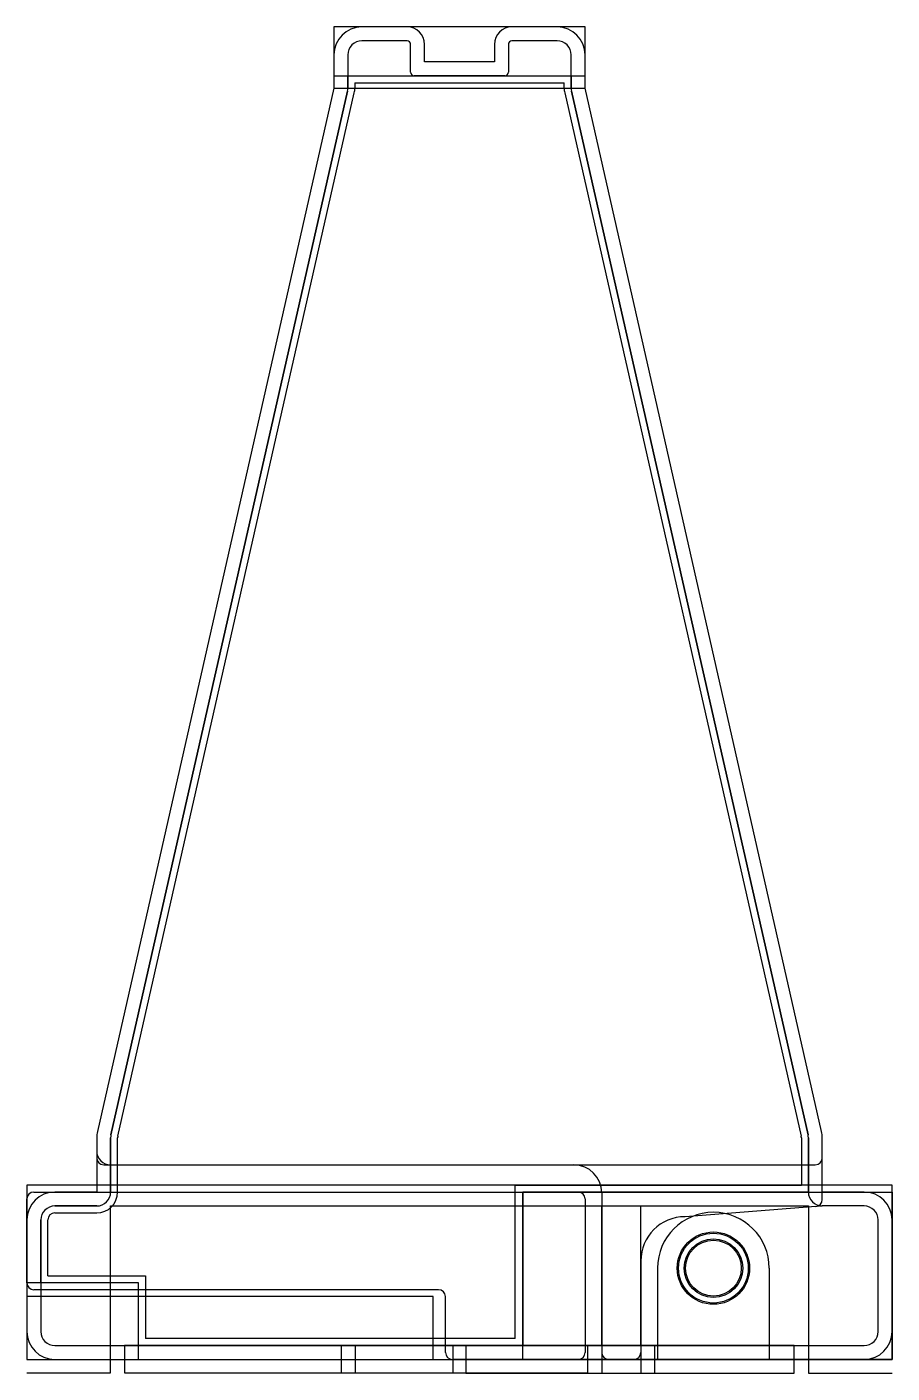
# Model space of a CAD drawing. Header units: millimetres. Extents: x 0 to 6.2, y -0.1 to 9.55.
import ezdxf

# ---------------------------------------------------------------- set-up
doc = ezdxf.new("R2010")
doc.units = ezdxf.units.MM
for name, color, linetype in [('CARBON', 5, 'Continuous'), ('CF_SHIELD_A', 161, 'Continuous'), ('CF_SHIELD_B', 161, 'Continuous'), ('COPPER_A', 6, 'Continuous'), ('COPPER_B', 211, 'Continuous'), ('COPPER_MID', 230, 'Continuous'), ('glue_pvdf_nonCond', 112, 'Continuous'), ('pvdf_cut', 100, 'Continuous'), ('pvdf_raster', 112, 'Continuous'), ('PZT', 130, 'Continuous'), ('PZT_A', 100, 'Continuous'), ('PZT_RASTER', 116, 'Continuous')]:
    doc.layers.add(name, color=color, linetype=linetype)

msp = doc.modelspace()

# ---------------------------------------------------------------- linework, layer by layer
at = {"layer": 'CARBON'}
for radius in [0.2592, 0.2099]:
    msp.add_circle((4.9196, 0.6544), radius, dxfattribs=at)
at = {"layer": 'CF_SHIELD_A'}
for p, q in [((0.6, -0.0967), (0.6, 1.1)), ((0.6, 1.1), (4.1194, 1.1)), ((4.1194, 0.1), (4.1194, 1.1)), ((4.3996, 0.1), (4.3996, 1.1)), ((4.3996, 1.1), (5.6, 1.1)), ((5.6, 1.1), (5.6, -0.0977)), ((2.2541, 0.1), (0.6992, 0.1)), ((0.6992, 0.1), (0.6992, -0.0967)), ((2.2541, -0.0967), (2.2541, 0.1)), ((2.3541, -0.0967), (2.3541, 0.1)), ((4.0194, 0.1), (2.3541, 0.1)), ((4.0194, -0.0967), (4.0194, 0.1)), ((4.1194, 0.1), (4.1194, -0.0977)), ((4.3996, 0.1), (4.3996, -0.0977)), ((5.4974, 0.1), (4.4996, 0.1)), ((4.4996, -0.0977), (4.4996, 0.1)), ((5.4974, -0.0977), (5.4974, 0.1)), ((0, -0.0967), (0.6, -0.0967)), ((0.6992, -0.0967), (2.2541, -0.0967)), ((2.3541, -0.0967), (4.0194, -0.0967)), ((4.1194, -0.0977), (4.3996, -0.0977)), ((4.4996, -0.0977), (5.4974, -0.0977)), ((5.6, -0.0977), (6.2, -0.0977))]:
    msp.add_line(p, q, dxfattribs=at)
at = {"layer": 'CF_SHIELD_B'}
for p, q in [((0.6, -0.0967), (0.6, 1.1)), ((0.6, 1.1), (5.6, 1.1)), ((5.6, 1.1), (5.6, -0.0977)), ((3.0541, 0.1), (0.6992, 0.1)), ((0.6992, 0.1), (0.6992, -0.0967)), ((3.0541, -0.0967), (3.0541, 0.1)), ((5.4974, 0.1), (3.1458, 0.1)), ((3.1458, 0.1), (3.1458, -0.0967)), ((5.4974, -0.0977), (5.4974, 0.1)), ((0, -0.0967), (0.6, -0.0967)), ((0.6992, -0.0967), (3.0541, -0.0967)), ((3.1458, -0.0977), (5.4974, -0.0977)), ((5.6, -0.0977), (6.2, -0.0977))]:
    msp.add_line(p, q, dxfattribs=at)
at = {"layer": 'COPPER_A', "linetype": 'Continuous', "lineweight": 25}
for p, q in [((3.8, 9.55), (2.4, 9.55)), ((2.2, 9.35), (2.2, 9.1112)), ((4, 9.1112), (4, 9.35)), ((2.2, 9.1112), (0.5049, 1.633)), ((5.6951, 1.633), (4, 9.1112)), ((0.5, 1.5888), (0.5, 1.4944)), ((5.7, 1.1462), (5.7, 1.5888))]:
    msp.add_line(p, q, dxfattribs=at)
at = {"layer": 'COPPER_A'}
for p, q in [((0.6, 1.3944), (3.9194, 1.3944)), ((4.1194, 1.1944), (4.1194, 0.05)), ((5.6539, 1.0964), (4.7162, 1.023)), ((4.3996, 0.7064), (4.3996, 0.05)), ((4.1694, 0), (4.3496, 0))]:
    msp.add_line(p, q, dxfattribs=at)
at = {"layer": 'COPPER_A', "linetype": 'Continuous', "lineweight": 25}
for centre, start, end in [((2.4, 9.35), 90, 180), ((3.8, 9.35), 0, 90), ((0.7, 1.5888), 167.22876, 180), ((5.5, 1.5888), 0, 12.77124)]:
    msp.add_arc(centre, 0.2, start, end, dxfattribs=at)
at = {"layer": 'COPPER_A', "lineweight": 25}
msp.add_arc((0.6, 1.4944), 0.1, 180, 270, dxfattribs=at)
at = {"layer": 'COPPER_A'}
for centre, radius, start, end in [((3.9194, 1.1944), 0.2, 0, 90), ((5.65, 1.1462), 0.05, 274.47363, 0), ((4.7162, 0.7064), 0.3166, 90, 180), ((4.1694, 0.05), 0.05, 180, 270), ((4.3496, 0.05), 0.05, 270, 0)]:
    msp.add_arc(centre, radius, start, end, dxfattribs=at)
at = {"layer": 'COPPER_B', "linetype": 'Continuous', "lineweight": 25}
for p, q in [((3.8, 9.55), (2.4, 9.55)), ((2.2, 9.35), (2.2, 9.1112)), ((4, 9.1112), (4, 9.35)), ((2.2, 9.1112), (0.5049, 1.633)), ((5.6951, 1.633), (4, 9.1112)), ((0.5, 1.5888), (0.5, 1.4444)), ((5.7, 1.4444), (5.7, 1.5888))]:
    msp.add_line(p, q, dxfattribs=at)
at = {"layer": 'COPPER_B'}
for p, q in [((0.55, 1.3944), (5.65, 1.3944)), ((0.05, 1.2), (0.5, 1.2)), ((0.5, 1.2), (3.95, 1.2)), ((0, 0.55), (0, 1.15)), ((4, 1.15), (4, 0.05)), ((2.95, 0.5), (0.05, 0.5)), ((3, 0.05), (3, 0.45)), ((3.95, 0), (3.05, 0))]:
    msp.add_line(p, q, dxfattribs=at)
at = {"layer": 'COPPER_B', "linetype": 'Continuous', "lineweight": 25}
for centre, start, end in [((2.4, 9.35), 90, 180), ((3.8, 9.35), 0, 90), ((0.7, 1.5888), 167.22876, 180), ((5.5, 1.5888), 0, 12.77124)]:
    msp.add_arc(centre, 0.2, start, end, dxfattribs=at)
at = {"layer": 'COPPER_B'}
for centre, start, end in [((0.55, 1.4444), 180, 270), ((0.05, 1.15), 90, 180), ((3.95, 1.15), 0, 90), ((0.05, 0.55), 180, 270), ((2.95, 0.45), 0, 90), ((3.05, 0.05), 180, 270), ((3.95, 0.05), 270, 0)]:
    msp.add_arc(centre, 0.05, start, end, dxfattribs=at)
at = {"layer": 'COPPER_B', "lineweight": 25}
msp.add_arc((5.65, 1.4444), 0.05, 270, 0, dxfattribs=at)
at = {"layer": 'COPPER_MID', "linetype": 'Continuous', "lineweight": 25}
for p, q in [((3.8, 9.55), (2.4, 9.55)), ((2.2, 9.35), (2.2, 9.1112)), ((4, 9.1112), (4, 9.35)), ((2.2, 9.1112), (0.5049, 1.633)), ((5.6951, 1.633), (4, 9.1112)), ((0.5, 1.5888), (0.5, 1.2)), ((5.7, 1.2), (5.7, 1.5888)), ((0.5, 1.2), (0.2, 1.2)), ((6, 1.2), (5.7, 1.2)), ((0, 1), (0, 0.2)), ((6.2, 0.2), (6.2, 1)), ((0.2, 0), (4.5196, 0)), ((5.3196, 0), (6, 0))]:
    msp.add_line(p, q, dxfattribs=at)
at = {"layer": 'COPPER_MID'}
for p, q in [((5.1162, 0.7064), (5.1162, 0.7064)), ((4.5196, 0.6544), (4.5196, 0)), ((5.3196, 0.6544), (5.3196, 0))]:
    msp.add_line(p, q, dxfattribs=at)
at = {"layer": 'COPPER_MID', "linetype": 'Continuous', "lineweight": 25}
for centre, start, end in [((2.4, 9.35), 90, 180), ((3.8, 9.35), 0, 90), ((0.7, 1.5888), 167.22876, 180), ((5.5, 1.5888), 0, 12.77124), ((0.2, 1), 90, 180), ((6, 1), 0, 90), ((0.2, 0.2), 180, 270), ((6, 0.2), 270, 0)]:
    msp.add_arc(centre, 0.2, start, end, dxfattribs=at)
at = {"layer": 'COPPER_MID'}
msp.add_arc((4.9196, 0.6544), 0.4, 0, 180, dxfattribs=at)
at = {"layer": 'glue_pvdf_nonCond'}
for p, q in [((3.5549, 1.2), (6.2, 1.2)), ((3.5549, 0), (3.5549, 1.2)), ((6.2, 1.2), (6.2, 0)), ((2.9103, 0.45), (0, 0.45)), ((0, 0.45), (0, 0)), ((2.9103, 0), (2.9103, 0.45)), ((0, 0), (2.9103, 0)), ((6.2, 0), (3.5549, 0))]:
    msp.add_line(p, q, dxfattribs=at)
msp.add_lwpolyline([(2.2, 9.1988), (4, 9.1988), (4, 9.55), (2.2, 9.55)], close=True, dxfattribs=at)
at = {"layer": 'pvdf_cut'}
for p, q in [((3.5549, 1.2), (6.2, 1.2)), ((3.5549, 0), (3.5549, 1.2)), ((6.2, 1.2), (6.2, 0)), ((0.8, 0.55), (0, 0.55)), ((0, 0.55), (0, 0)), ((0.8, 0), (0.8, 0.55)), ((0, 0), (0.8, 0)), ((6.2, 0), (3.5549, 0))]:
    msp.add_line(p, q, dxfattribs=at)
msp.add_lwpolyline([(2.2, 9.1988), (4, 9.1988), (4, 9.55), (2.2, 9.55)], close=True, dxfattribs=at)
at = {"layer": 'pvdf_raster', "linetype": 'Continuous', "lineweight": 25}
for p, q in [((2.3, 9.2), (3.9, 9.2)), ((2.3, 9.1112), (2.3, 9.2)), ((3.9, 9.2), (3.9, 9.1112)), ((0.6025, 1.6109), (2.2975, 9.0891)), ((0.6512, 1.5999), (2.3463, 9.078)), ((2.35, 9.15), (3.85, 9.15)), ((3.8537, 9.078), (5.5488, 1.5999)), ((3.9025, 9.0891), (5.5975, 1.6109)), ((0.6, 1.2), (0.6, 1.5888)), ((0.65, 1.2), (0.65, 1.5888)), ((5.55, 1.5888), (5.55, 1.25)), ((5.6, 1.5888), (5.6, 1.2)), ((0.2, 1.1), (0.5, 1.1)), ((0.1, 0.55), (0.1, 1)), ((0.15, 0.6), (0.15, 1)), ((0.2, 1.05), (0.5, 1.05)), ((3.5549, 0.1), (0.8, 0.1)), ((3.5, 0.15), (0.85, 0.15))]:
    msp.add_line(p, q, dxfattribs=at)
at = {"layer": 'pvdf_raster'}
for p, q in [((2.35, 9.15), (2.35, 9.1112)), ((3.85, 9.1112), (3.85, 9.15)), ((3.5, 1.2), (3.5, 1.25)), ((3.5, 1.25), (5.55, 1.25)), ((3.5, 0.15), (3.5, 1.2)), ((5.6, 1.2), (3.5549, 1.2)), ((3.5549, 1.2), (3.5549, 0.1)), ((0.15, 0.6), (0.85, 0.6)), ((0.85, 0.6), (0.85, 0.15)), ((0.8, 0.55), (0.1, 0.55)), ((0.8, 0.1), (0.8, 0.55))]:
    msp.add_line(p, q, dxfattribs=at)
at = {"layer": 'pvdf_raster', "linetype": 'Continuous', "lineweight": 25}
for centre, radius, start, end in [((2.2, 9.1112), 0.1, 347.22876, 0), ((2.2, 9.1112), 0.15, 347.22876, 0), ((4, 9.1112), 0.15, 180, 192.77124), ((4, 9.1112), 0.1, 180, 192.77124), ((0.7, 1.5888), 0.1, 167.22876, 180), ((0.7, 1.5888), 0.05, 167.22876, 180), ((5.5, 1.5888), 0.05, 0, 12.77124), ((5.5, 1.5888), 0.1, 0, 12.77124), ((0.5, 1.2), 0.1, 270, 0), ((0.5, 1.2), 0.15, 270, 0), ((0.2, 1), 0.1, 90, 180), ((0.2, 1), 0.05, 90, 180)]:
    msp.add_arc(centre, radius, start, end, dxfattribs=at)
at = {"layer": 'PZT', "linetype": 'Continuous', "lineweight": 25}
for p, q in [((2.725, 9.55), (2.4, 9.55)), ((3.8, 9.55), (3.475, 9.55)), ((2.725, 9.45), (2.4, 9.45)), ((2.75, 9.225), (2.75, 9.425)), ((2.85, 9.3), (2.85, 9.425)), ((3.35, 9.425), (3.35, 9.3)), ((3.45, 9.425), (3.45, 9.225)), ((3.8, 9.45), (3.475, 9.45)), ((2.2, 9.35), (2.2, 9.1112)), ((2.3, 9.35), (2.3, 9.1112)), ((3.35, 9.3), (2.85, 9.3)), ((3.9, 9.1112), (3.9, 9.35)), ((4, 9.1112), (4, 9.35)), ((3.425, 9.2), (2.775, 9.2)), ((2.2, 9.1112), (0.5049, 1.633)), ((2.2975, 9.0891), (0.6025, 1.6109)), ((5.5975, 1.6109), (3.9025, 9.0891)), ((5.6951, 1.633), (4, 9.1112)), ((0.5, 1.5888), (0.5, 1.2)), ((0.6, 1.5888), (0.6, 1.2)), ((5.6, 1.2), (5.6, 1.5888)), ((5.7, 1.2), (5.7, 1.5888)), ((0.5, 1.2), (0.2, 1.2)), ((6, 1.2), (5.7, 1.2)), ((0.5, 1.1), (0.2, 1.1)), ((6, 1.1), (5.7, 1.1)), ((0, 1), (0, 0.2)), ((0.1, 1), (0.1, 0.2)), ((6.1, 0.2), (6.1, 1)), ((6.2, 0.2), (6.2, 1)), ((0.2, 0.1), (6, 0.1)), ((0.2, 0), (6, 0))]:
    msp.add_line(p, q, dxfattribs=at)
for centre, radius, start, end in [((2.4, 9.35), 0.2, 90, 180), ((2.725, 9.425), 0.125, 0, 90), ((3.475, 9.425), 0.125, 90, 180), ((3.8, 9.35), 0.2, 0, 90), ((2.4, 9.35), 0.1, 90, 180), ((2.725, 9.425), 0.025, 0, 90), ((3.475, 9.425), 0.025, 90, 180), ((3.8, 9.35), 0.1, 0, 90), ((2.775, 9.225), 0.025, 180, 270), ((3.425, 9.225), 0.025, 270, 0), ((2.2, 9.1112), 0.1, 347.22876, 0), ((4, 9.1112), 0.1, 180, 192.77124), ((0.7, 1.5888), 0.2, 167.22876, 180), ((0.7, 1.5888), 0.1, 167.22876, 180), ((5.5, 1.5888), 0.1, 0, 12.77124), ((5.5, 1.5888), 0.2, 0, 12.77124), ((0.2, 1), 0.2, 90, 180), ((0.5, 1.2), 0.1, 270, 0), ((5.7, 1.2), 0.1, 180, 270), ((6, 1), 0.2, 0, 90), ((0.2, 1), 0.1, 90, 180), ((6, 1), 0.1, 0, 90), ((0.2, 0.2), 0.2, 180, 270), ((0.2, 0.2), 0.1, 180, 270), ((6, 0.2), 0.1, 270, 0), ((6, 0.2), 0.2, 270, 0)]:
    msp.add_arc(centre, radius, start, end, dxfattribs=at)
at = {"layer": 'PZT_A'}
for radius in [0.25, 0.2]:
    msp.add_circle((4.9196, 0.6544), radius, dxfattribs=at)
at = {"layer": 'PZT_RASTER'}
for points in [[(2.2, 9.1112), (4, 9.1112), (4, 9.55), (2.2, 9.55)], [(0, 0), (6.2, 0), (6.2, 1.2481), (0, 1.2481)]]:
    msp.add_lwpolyline(points, close=True, dxfattribs=at)

doc.saveas('drawing.dxf')
